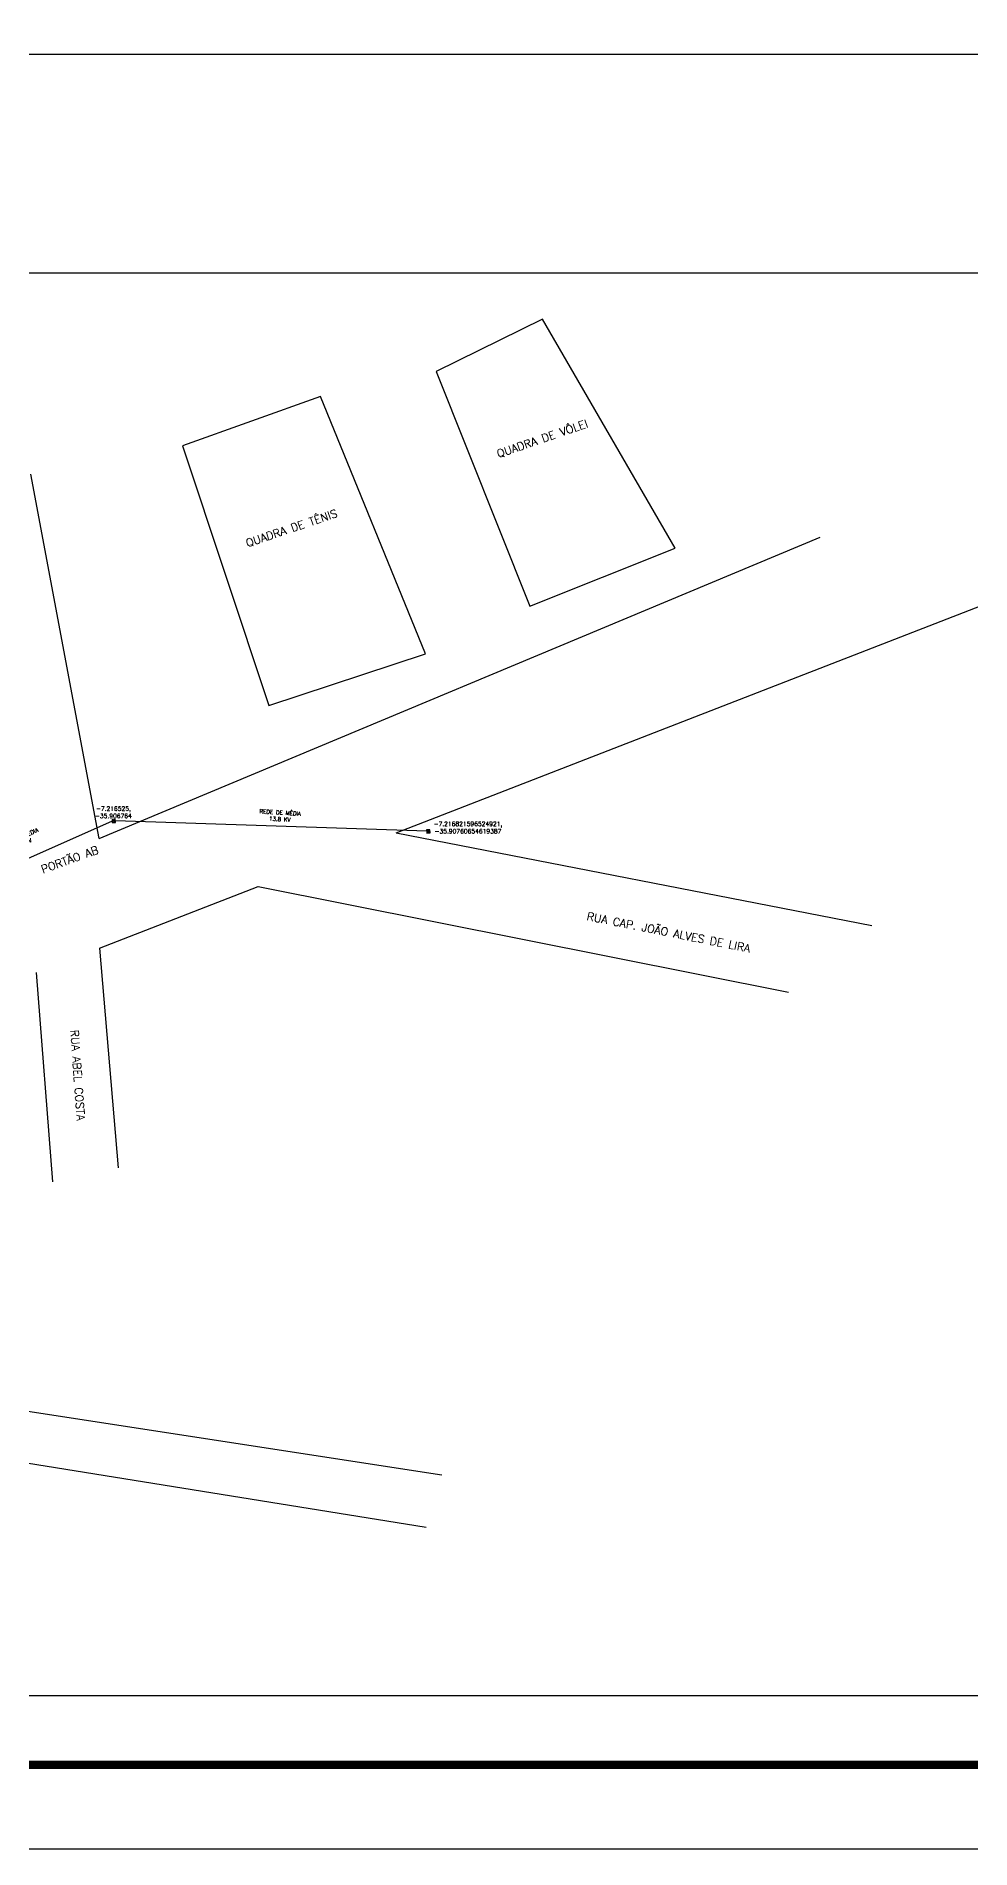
# Model space of a CAD drawing. Header units: metres. Extents: x 4188.7 to 4272.1, y 2012.8 to 2020.9.
# Drawn here: x 4254.261 to 4256.394, y 2012.801 to 2016.937 of the extents above; entities that cross this region are included whole.
import ezdxf

# ---------------------------------------------------------------- set-up
doc = ezdxf.new("R2010")
doc.units = ezdxf.units.M
for name, color, linetype in [('0E-Arquitetura', 1, 'Continuous'), ('ARQ-FOLHA', 7, 'Continuous'), ('E-ALTATENSAO', 5, 'Continuous'), ('ELE-TXT', 3, 'Continuous')]:
    doc.layers.add(name, color=color, linetype=linetype)
doc.styles.add('ROMANS', font='romans.shx', dxfattribs={"height": 0.1})

# ---------------------------------------------------------------- blocks, each defined once
blk = doc.blocks.new('FOLHA A2')
at = {"layer": 'ARQ-FOLHA'}
blk.add_line((0, -420), (594, -420), dxfattribs=at)
at = {"layer": 'ARQ-FOLHA', "const_width": 1}
blk.add_lwpolyline([(25, -410), (584, -410), (584, -10), (25, -10), (25, -410)], dxfattribs=at)

msp = doc.modelspace()

# ---------------------------------------------------------------- linework, layer by layer
for p, q in [((4249.45961, 2016.89636), (4256.50327, 2016.89636)), ((4256.50327, 2016.39705), (4249.45961, 2016.39705)), ((4249.45961, 2013.1504), (4256.50327, 2013.1504))]:
    msp.add_line(p, q)
at = {"layer": '0E-Arquitetura'}
for p, q in [((4255.41672, 2016.29206), (4255.17416, 2016.17239)), ((4255.7193, 2015.769), (4255.41672, 2016.29206)), ((4255.17416, 2016.17239), (4255.38819, 2015.63671)), ((4254.91022, 2016.11493), (4254.59549, 2016.00279)), ((4255.1498, 2015.52783), (4254.91022, 2016.11493)), ((4254.59555, 2016.0026), (4254.79258, 2015.41015)), ((4254.40477, 2015.10618), (4254.24872, 2015.93831)), ((4254.40477, 2015.10618), (4256.05093, 2015.79403)), ((4255.38819, 2015.63671), (4255.7193, 2015.769)), ((4255.08276, 2015.11944), (4256.52657, 2015.6803)), ((4254.79258, 2015.41015), (4255.1498, 2015.52783)), ((4255.08276, 2015.11944), (4256.16859, 2014.90819)), ((4254.40579, 2014.85646), (4254.76783, 2014.9971)), ((4254.76783, 2014.9971), (4255.97804, 2014.75598)), ((4254.40579, 2014.85646), (4254.44866, 2014.35479)), ((4254.2614, 2014.80038), (4254.29875, 2014.32251)), ((4255.18702, 2013.65319), (4252.67943, 2014.03946)), ((4253.4024, 2013.81567), (4255.15169, 2013.53446))]:
    msp.add_line(p, q, dxfattribs=at)
at = {"layer": 'E-ALTATENSAO'}
for p, q in [((4254.43467, 2015.14612), (4253.92454, 2014.91855)), ((4255.15248, 2015.12279), (4254.44209, 2015.14658))]:
    msp.add_line(p, q, dxfattribs=at)
at = {"layer": 'ELE-TXT'}
for p, q in [((4254.4418, 2015.15031), (4254.43438, 2015.14985)), ((4254.43438, 2015.14985), (4254.43481, 2015.14277)), ((4254.43481, 2015.14277), (4254.44223, 2015.14322)), ((4254.44223, 2015.14322), (4254.4418, 2015.15031)), ((4255.15982, 2015.12645), (4255.1524, 2015.126)), ((4255.1524, 2015.126), (4255.15283, 2015.11891)), ((4255.15283, 2015.11891), (4255.16025, 2015.11936)), ((4255.16025, 2015.11936), (4255.15982, 2015.12645))]:
    msp.add_line(p, q, dxfattribs=at)
at = {"layer": 'ELE-TXT', "lineweight": 30}
for p, q in [((4254.43438, 2015.14985), (4254.44223, 2015.14322)), ((4254.4418, 2015.15031), (4254.43481, 2015.14277)), ((4255.1524, 2015.126), (4255.16025, 2015.11936)), ((4255.15982, 2015.12645), (4255.15283, 2015.11891))]:
    msp.add_line(p, q, dxfattribs=at)

# ---------------------------------------------------------------- block references
at = {"layer": 'ARQ-FOLHA', "xscale": 0.01916579205580684, "yscale": 0.01916579205580684, "zscale": 0.01916579205580684}
msp.add_blockref('FOLHA A2', (4248.87846, 2020.85025), dxfattribs=at)

# ---------------------------------------------------------------- texts
at = {"char_height": 0.01, "attachment_point": 5, "style": 'ROMANS'}
for s, insert, width in [('-7.216525, \\P-35.906764', (4254.43754, 2015.16627), 2.0733724), ('-7.216821596524921, \\P-35.90760654619387', (4255.24677, 2015.13143), 0.0492719)]:
    msp.add_mtext(s, dxfattribs=dict(at, insert=insert, width=width))
at = {"layer": '0E-Arquitetura', "insert": (4255.17416, 2016.17239), "char_height": 0.0000859, "attachment_point": 1, "style": 'ROMANS'}
msp.add_mtext_dynamic_manual_height_columns('QUADRA DE TÊNIS', width=0.5451325, gutter_width=0.000429, heights=[0], dxfattribs=at)
at = {"layer": '0E-Arquitetura', "char_height": 0.018267, "attachment_point": 5, "style": 'ROMANS'}
for s, width, insert, rotation in [('QUADRA DE VÔLEI', 0.4130858, (4255.41664, 2016.01819), 18.98288), ('QUADRA DE TÊNIS', 0.4049148, (4254.84446, 2015.81398), 18.68154), ('PORTÃO AB', 0.4208454, (4254.33766, 2015.05828), 19.83578), ('RUA CAP. JOÃO ALVES DE LIRA', 1.1470619, (4255.70478, 2014.89236), 348.73316), ('RUA ABEL COSTA', 0.6613486, (4254.35607, 2014.56611), 274.0235)]:
    msp.add_mtext_dynamic_manual_height_columns(s, width=width, gutter_width=0.91335, heights=[0], dxfattribs=dict(at, insert=insert, rotation=rotation))
at = {"layer": 'E-ALTATENSAO', "char_height": 0.0091335, "attachment_point": 5, "style": 'ROMANS'}
for insert, rotation in [((4254.81779, 2015.15809), 356.54208), ((4254.22504, 2015.10043), 24.10753)]:
    msp.add_mtext_dynamic_manual_height_columns('REDE DE MÉDIA \\P13.8 KV', width=0.2456398, gutter_width=0.91335, heights=[0], dxfattribs=dict(at, insert=insert, rotation=rotation))

doc.saveas('drawing.dxf')
